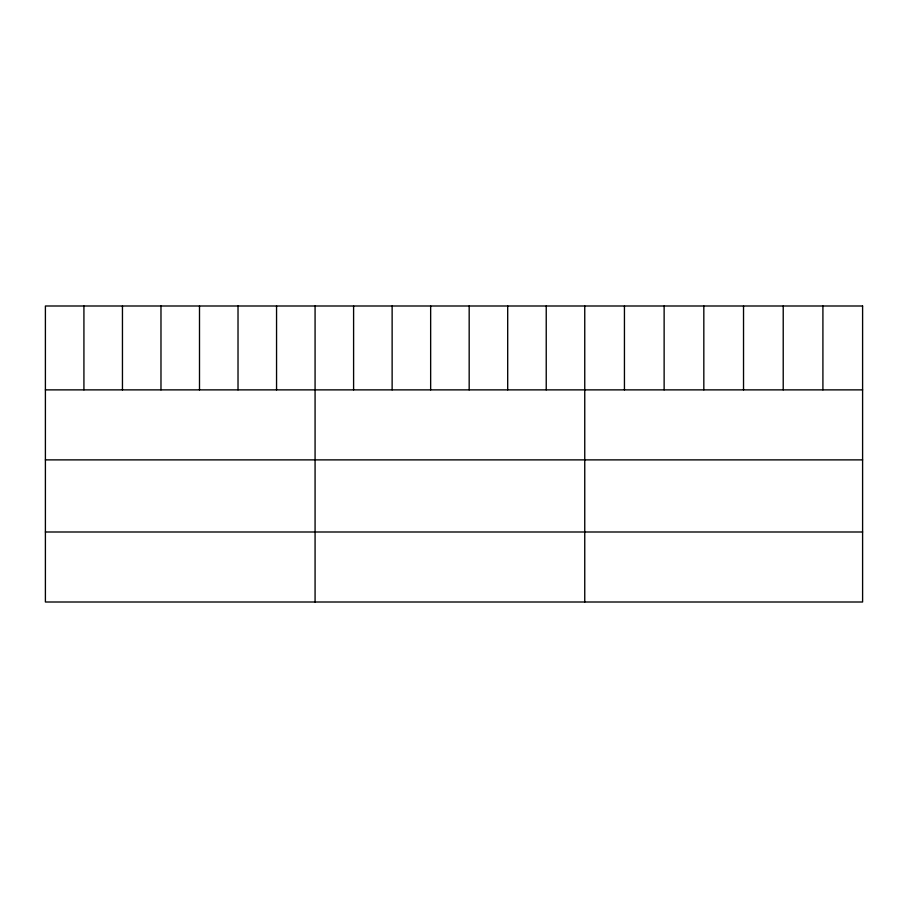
<?xml version="1.0" encoding="UTF-8"?>
<svg xmlns="http://www.w3.org/2000/svg" width="908" height="908" viewBox="0 0 908 908"><rect width="100%" height="100%" fill="white"/><g stroke="black" fill="none" stroke-linecap="round" stroke-linejoin="round"><path stroke-width="1.36" d="M45.4 389.873L862.6 389.873M45.4 459.879L862.6 459.879M45.4 531.997L862.6 531.997M822.909 305.996L822.909 389.873M783.218 305.996L783.218 389.873M743.527 305.996L743.527 389.873M703.825 305.996L703.825 389.873M664.134 305.996L664.134 389.873M624.443 305.996L624.443 389.873M584.752 305.996L584.752 602.004M546.23 305.996L546.23 389.873M507.697 305.996L507.697 389.873M469.175 305.996L469.175 389.873M430.653 305.996L430.653 389.873M392.131 305.996L392.131 389.873M353.598 305.996L353.598 389.873M315.076 305.996L315.076 602.004M276.554 305.996L276.554 389.873M238.021 305.996L238.021 389.873M199.499 305.996L199.499 389.873M160.977 305.996L160.977 389.873M122.455 305.996L122.455 389.873M83.922 305.996L83.922 389.873M862.6 305.996L45.4 305.996L45.4 602.004L862.6 602.004L862.6 305.996"/></g></svg>
